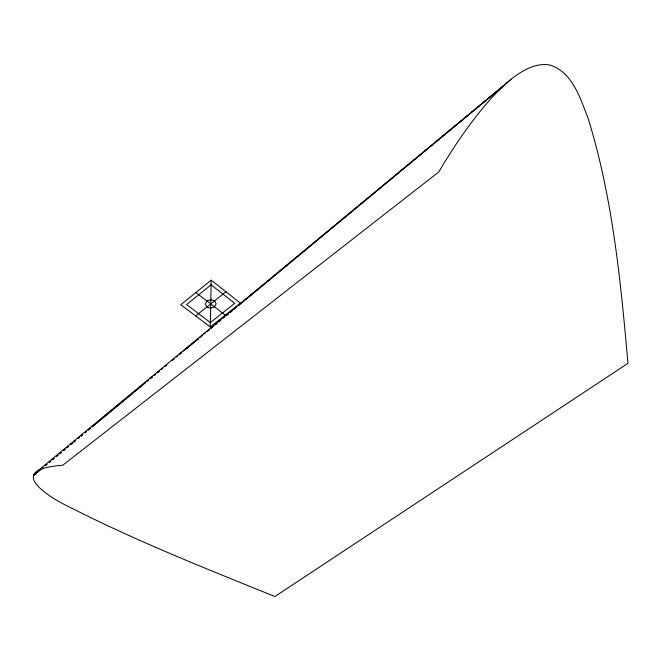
<?xml version="1.0" encoding="UTF-8"?>
<svg xmlns="http://www.w3.org/2000/svg" width="661" height="661" viewBox="0 0 661 661"><rect width="100%" height="100%" fill="white"/><g stroke="black" fill="none" stroke-linecap="round" stroke-linejoin="round"><path stroke-width="0.99" d="M210.289 326.988L211.181 280.157L240.464 303.159L210.289 326.988L180.808 304.713L211.181 280.157M511.209 79.188C491.47 95.523 475.763 116.039 461.114 136.893A984.898 408.853 88 0 0 438.78 171.959L62.745 465.245A1045.181 120.079 22.4 0 0 49.335 466.98C9.766 474.077 54.483 500.104 68.323 506.442C135.265 540.632 205.282 568.32 274.885 596.519L627.95 363.343C620.671 280.999 612.681 197.771 588.174 118.468C580.234 98.563 572.732 72.14 549.869 65.034C535.468 62.473 522.099 70.71 511.209 79.188L238.175 305.688M50.856 461.072L49.269 462.394L50.864 461.072M61.176 452.512L59.581 453.834L61.192 452.512M63.555 450.538L65.142 449.224L63.58 450.538M68.314 446.588L66.728 447.902L68.347 446.588M73.875 441.978L75.461 440.664L73.908 441.978M81.014 436.053L82.6 434.74L81.055 436.053M86.574 431.443L84.98 432.765L86.616 431.443M145.304 382.719L92.127 426.832L133.481 392.601M146.891 381.405L148.477 380.092M150.072 378.77L152.451 376.795M154.038 375.481L155.624 374.159M158.004 372.184L159.59 370.871M165.151 366.26L166.737 364.946M172.29 360.336L173.876 359.022M176.264 357.039L177.85 355.725M179.437 354.412L181.816 352.437M183.403 351.115L198.482 338.606M200.076 337.292L202.456 335.317M204.042 333.995L205.629 332.681M207.215 331.368L209.595 329.393M211.181 328.071L213.569 326.096M215.155 324.782L217.535 322.808M219.121 321.486L220.708 320.172M223.088 318.197L224.674 316.883M226.269 315.561L228.648 313.587M230.235 312.273L232.614 310.298M234.201 308.976L236.58 307.001M135.075 391.287L137.455 389.312M139.041 387.99L145.395 382.727M146.99 381.405L148.576 380.092M150.163 378.778L152.551 376.803M154.137 375.481L155.723 374.167M157.318 372.845L159.698 370.871M161.284 369.557L162.879 368.243M165.258 366.268L166.845 364.946M172.405 360.336L174 359.022M179.561 354.412L181.147 353.098M186.708 348.487L188.294 347.174M190.682 345.199L198.622 338.614M200.209 337.292L202.596 335.317M207.364 331.368L209.744 329.393M211.33 328.079L212.925 326.765M215.304 324.782L216.891 323.469M226.426 315.57L228.012 314.256M230.4 312.273L231.986 310.959M234.366 308.984L235.96 307.671M238.34 305.696L239.926 304.374M241.521 303.06L243.901 301.085M245.487 299.764L502.872 86.451L34.504 473.607M195.689 315.95L225.963 291.765M195.896 292.517L225.285 315.148M206.934 301.019L205.298 304.077L206.835 307.043L210.644 308.183L214.503 306.844L216.155 303.796L214.627 300.821L210.809 299.664L206.934 301.019M42.915 467.658L33.389 475.556L42.924 467.658M46.881 464.369L45.295 465.683L46.898 464.369M54.028 458.437L52.442 459.759L54.045 458.445M57.994 455.148L56.408 456.462L58.019 455.148M72.28 443.3L70.694 444.613L72.313 443.3M79.427 437.367L77.841 438.689L79.469 437.375M90.54 428.154L88.161 430.129L90.59 428.154M211.09 284.825L186.617 304.564L210.372 322.576L234.721 303.308L211.09 284.825"/></g></svg>
